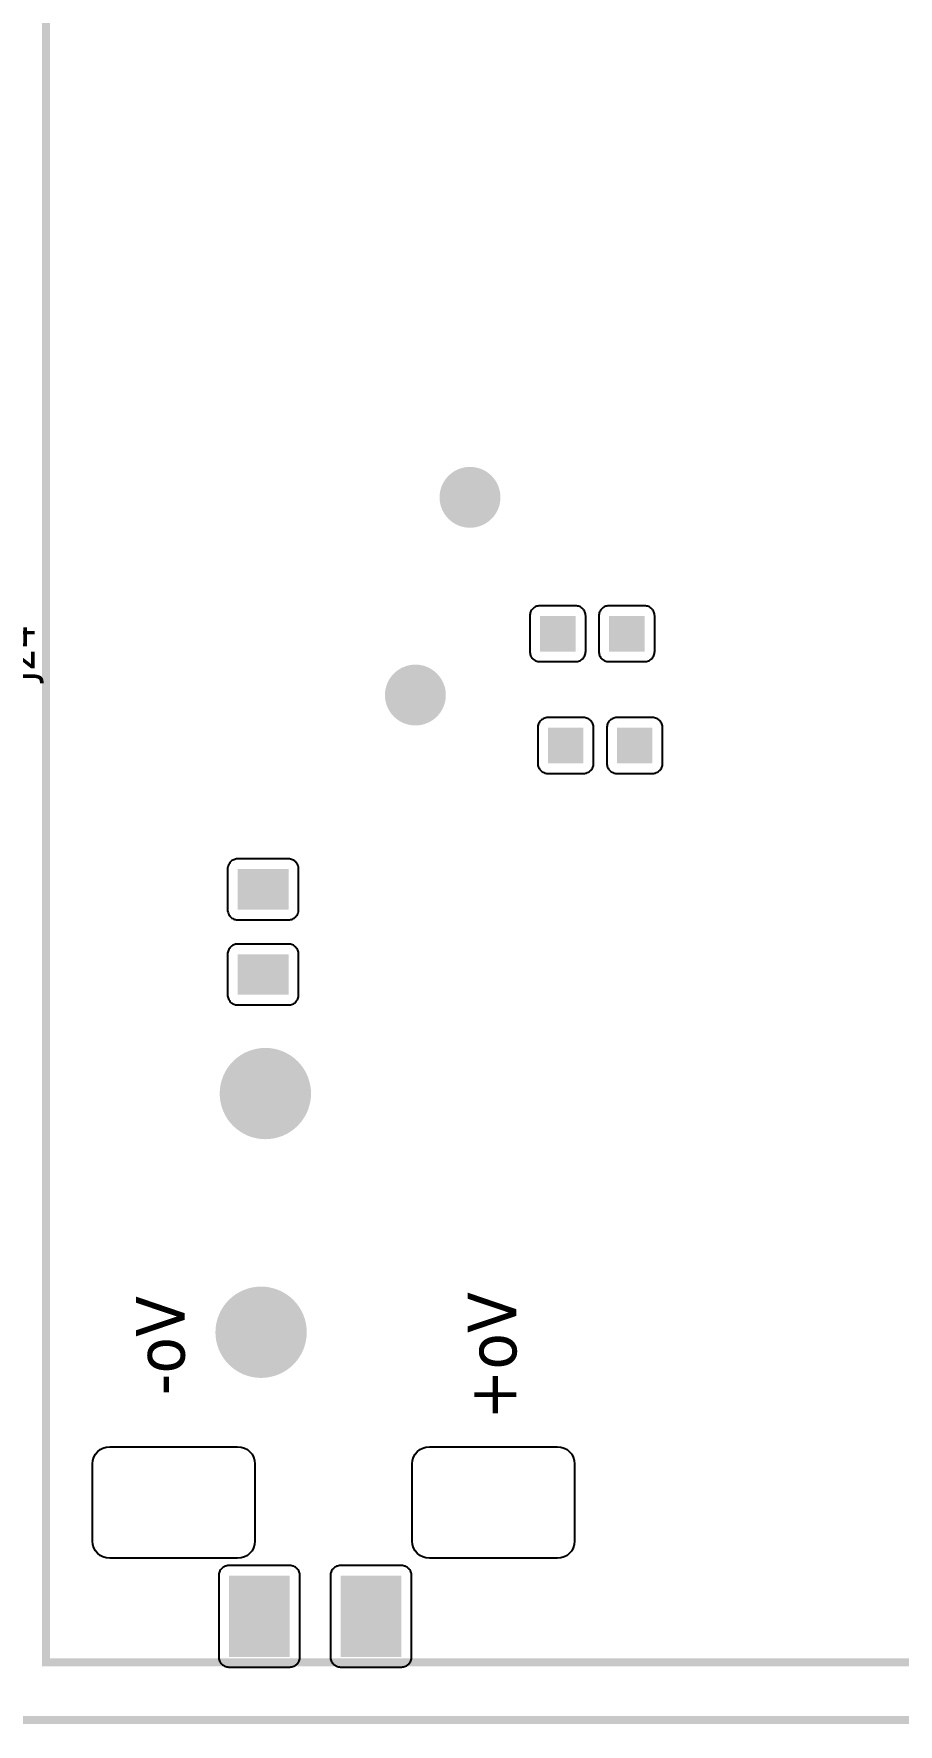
# Model space of a CAD drawing. Header units: millimetres. Extents: x 124 to 302, y 105 to 223.
# Drawn here: x 150.45 to 151.302, y 110.71 to 112.377 of the extents above; entities that cross this region are included whole.
import ezdxf

# ---------------------------------------------------------------- set-up
doc = ezdxf.new("R2010")
doc.units = ezdxf.units.MM
doc.styles.get("Standard").update_dxf_attribs({"font": 'tahoma.ttf'})

# ---------------------------------------------------------------- blocks, each defined once
blk = doc.blocks.new('RPAD')
blk.add_trace([(-0.5, -0.5), (-0.5, 0.5), (0.5, -0.5), (0.5, 0.5)])
blk = doc.blocks.new('EPAD')
at = {"const_width": 0.5}
blk.add_lwpolyline([(-0.25, 0, 1), (0.25, 0, 1)], format="xyb", close=True, dxfattribs=at)

msp = doc.modelspace()

# ---------------------------------------------------------------- linework, layer by layer
at = {"const_width": 0.008}
for points in [[(146.9987, 110.7144), (153.4097, 110.7144), (153.4097, 115.5867), (146.9987, 115.5867), (146.9987, 110.7144)], [(146.9987, 110.7144), (153.4097, 110.7144), (153.4097, 115.5867), (146.9987, 115.5867), (146.9987, 110.7144)], [(146.9987, 110.7144), (153.4097, 110.7144), (153.4097, 115.5867), (146.9987, 115.5867), (146.9987, 110.7144)], [(150.4619, 110.7714), (151.5327, 110.7714), (151.5327, 112.8344), (150.4619, 112.8344), (150.4619, 110.7714)], [(150.4619, 110.7714), (151.5327, 110.7714), (151.5327, 112.8344), (150.4619, 112.8344), (150.4619, 110.7714)], [(150.4619, 110.7714), (151.5327, 110.7714), (151.5327, 112.8344), (150.4619, 112.8344), (150.4619, 110.7714)]]:
    msp.add_lwpolyline(points, dxfattribs=at)
for points in [[(150.9487, 111.7577), (150.9837, 111.7577), (150.9847, 111.7578), (150.9857, 111.7579), (150.9867, 111.7582), (150.9876, 111.7585), (150.9885, 111.7589), (150.9893, 111.7594), (150.9901, 111.76), (150.9908, 111.7606), (150.9914, 111.7613), (150.992, 111.7621), (150.9925, 111.7629), (150.9929, 111.7638), (150.9932, 111.7647), (150.9935, 111.7657), (150.9936, 111.7667), (150.9937, 111.7677), (150.9937, 111.8027), (150.9936, 111.8038), (150.9935, 111.8048), (150.9932, 111.8058), (150.9929, 111.8067), (150.9925, 111.8076), (150.992, 111.8084), (150.9914, 111.8091), (150.9908, 111.8098), (150.9901, 111.8105), (150.9893, 111.8111), (150.9885, 111.8116), (150.9876, 111.812), (150.9867, 111.8123), (150.9857, 111.8125), (150.9847, 111.8127), (150.9837, 111.8127), (150.9487, 111.8127), (150.9476, 111.8127), (150.9466, 111.8125), (150.9456, 111.8123), (150.9447, 111.812), (150.9438, 111.8116), (150.943, 111.8111), (150.9422, 111.8105), (150.9415, 111.8098), (150.9409, 111.8091), (150.9403, 111.8084), (150.9398, 111.8076), (150.9394, 111.8067), (150.9391, 111.8058), (150.9389, 111.8048), (150.9387, 111.8038), (150.9387, 111.8027), (150.9387, 111.7677), (150.9387, 111.7667), (150.9389, 111.7657), (150.9391, 111.7647), (150.9394, 111.7638), (150.9398, 111.7629), (150.9403, 111.7621), (150.9409, 111.7613), (150.9415, 111.7606), (150.9422, 111.76), (150.943, 111.7594), (150.9438, 111.7589), (150.9447, 111.7585), (150.9456, 111.7582), (150.9466, 111.7579), (150.9476, 111.7578), (150.9487, 111.7577)], [(151.0167, 111.7577), (151.0517, 111.7577), (151.0527, 111.7578), (151.0537, 111.7579), (151.0547, 111.7582), (151.0556, 111.7585), (151.0565, 111.7589), (151.0573, 111.7594), (151.0581, 111.76), (151.0588, 111.7606), (151.0594, 111.7613), (151.06, 111.7621), (151.0605, 111.7629), (151.0609, 111.7638), (151.0612, 111.7647), (151.0615, 111.7657), (151.0616, 111.7667), (151.0617, 111.7677), (151.0617, 111.8027), (151.0616, 111.8038), (151.0615, 111.8048), (151.0612, 111.8058), (151.0609, 111.8067), (151.0605, 111.8076), (151.06, 111.8084), (151.0594, 111.8091), (151.0588, 111.8098), (151.0581, 111.8105), (151.0573, 111.8111), (151.0565, 111.8116), (151.0556, 111.812), (151.0547, 111.8123), (151.0537, 111.8125), (151.0527, 111.8127), (151.0517, 111.8127), (151.0167, 111.8127), (151.0156, 111.8127), (151.0146, 111.8125), (151.0136, 111.8123), (151.0127, 111.812), (151.0118, 111.8116), (151.011, 111.8111), (151.0102, 111.8105), (151.0095, 111.8098), (151.0089, 111.8091), (151.0083, 111.8084), (151.0078, 111.8076), (151.0074, 111.8067), (151.0071, 111.8058), (151.0069, 111.8048), (151.0067, 111.8038), (151.0067, 111.8027), (151.0067, 111.7677), (151.0067, 111.7667), (151.0069, 111.7657), (151.0071, 111.7647), (151.0074, 111.7638), (151.0078, 111.7629), (151.0083, 111.7621), (151.0089, 111.7613), (151.0095, 111.7606), (151.0102, 111.76), (151.011, 111.7594), (151.0118, 111.7589), (151.0127, 111.7585), (151.0136, 111.7582), (151.0146, 111.7579), (151.0156, 111.7578), (151.0167, 111.7577)], [(150.9565, 111.6475), (150.9915, 111.6475), (150.9926, 111.6476), (150.9936, 111.6477), (150.9945, 111.6479), (150.9955, 111.6483), (150.9963, 111.6487), (150.9972, 111.6492), (150.9979, 111.6498), (150.9986, 111.6504), (150.9993, 111.6511), (150.9998, 111.6519), (151.0003, 111.6527), (151.0008, 111.6536), (151.0011, 111.6545), (151.0013, 111.6555), (151.0015, 111.6565), (151.0015, 111.6575), (151.0015, 111.6925), (151.0015, 111.6935), (151.0013, 111.6945), (151.0011, 111.6955), (151.0008, 111.6964), (151.0003, 111.6973), (150.9998, 111.6981), (150.9993, 111.6989), (150.9986, 111.6996), (150.9979, 111.7003), (150.9972, 111.7008), (150.9963, 111.7013), (150.9955, 111.7017), (150.9945, 111.7021), (150.9936, 111.7023), (150.9926, 111.7025), (150.9915, 111.7025), (150.9565, 111.7025), (150.9555, 111.7025), (150.9545, 111.7023), (150.9535, 111.7021), (150.9526, 111.7017), (150.9517, 111.7013), (150.9509, 111.7008), (150.9501, 111.7003), (150.9494, 111.6996), (150.9488, 111.6989), (150.9482, 111.6981), (150.9477, 111.6973), (150.9473, 111.6964), (150.947, 111.6955), (150.9467, 111.6945), (150.9466, 111.6935), (150.9465, 111.6925), (150.9465, 111.6575), (150.9466, 111.6565), (150.9467, 111.6555), (150.947, 111.6545), (150.9473, 111.6536), (150.9477, 111.6527), (150.9482, 111.6519), (150.9488, 111.6511), (150.9494, 111.6504), (150.9501, 111.6498), (150.9509, 111.6492), (150.9517, 111.6487), (150.9526, 111.6483), (150.9535, 111.6479), (150.9545, 111.6477), (150.9555, 111.6476), (150.9565, 111.6475)], [(151.0245, 111.6475), (151.0595, 111.6475), (151.0606, 111.6476), (151.0616, 111.6477), (151.0625, 111.6479), (151.0635, 111.6483), (151.0643, 111.6487), (151.0652, 111.6492), (151.0659, 111.6498), (151.0666, 111.6504), (151.0673, 111.6511), (151.0678, 111.6519), (151.0683, 111.6527), (151.0688, 111.6536), (151.0691, 111.6545), (151.0693, 111.6555), (151.0695, 111.6565), (151.0695, 111.6575), (151.0695, 111.6925), (151.0695, 111.6935), (151.0693, 111.6945), (151.0691, 111.6955), (151.0688, 111.6964), (151.0683, 111.6973), (151.0678, 111.6981), (151.0673, 111.6989), (151.0666, 111.6996), (151.0659, 111.7003), (151.0652, 111.7008), (151.0643, 111.7013), (151.0635, 111.7017), (151.0625, 111.7021), (151.0616, 111.7023), (151.0606, 111.7025), (151.0595, 111.7025), (151.0245, 111.7025), (151.0235, 111.7025), (151.0225, 111.7023), (151.0215, 111.7021), (151.0206, 111.7017), (151.0197, 111.7013), (151.0189, 111.7008), (151.0181, 111.7003), (151.0174, 111.6996), (151.0168, 111.6989), (151.0162, 111.6981), (151.0157, 111.6973), (151.0153, 111.6964), (151.015, 111.6955), (151.0147, 111.6945), (151.0146, 111.6935), (151.0145, 111.6925), (151.0145, 111.6575), (151.0146, 111.6565), (151.0147, 111.6555), (151.015, 111.6545), (151.0153, 111.6536), (151.0157, 111.6527), (151.0162, 111.6519), (151.0168, 111.6511), (151.0174, 111.6504), (151.0181, 111.6498), (151.0189, 111.6492), (151.0197, 111.6487), (151.0206, 111.6483), (151.0215, 111.6479), (151.0225, 111.6477), (151.0235, 111.6476), (151.0245, 111.6475)], [(150.6409, 111.5533), (150.6409, 111.5133), (150.6409, 111.5122), (150.6411, 111.5112), (150.6413, 111.5103), (150.6417, 111.5093), (150.6421, 111.5085), (150.6426, 111.5076), (150.6431, 111.5069), (150.6438, 111.5062), (150.6445, 111.5055), (150.6452, 111.505), (150.6461, 111.5045), (150.6469, 111.504), (150.6479, 111.5037), (150.6488, 111.5035), (150.6498, 111.5033), (150.6509, 111.5033), (150.7009, 111.5033), (150.7019, 111.5033), (150.7029, 111.5035), (150.7039, 111.5037), (150.7048, 111.504), (150.7057, 111.5045), (150.7065, 111.505), (150.7073, 111.5055), (150.708, 111.5062), (150.7086, 111.5069), (150.7092, 111.5076), (150.7097, 111.5085), (150.7101, 111.5093), (150.7104, 111.5103), (150.7107, 111.5112), (150.7108, 111.5122), (150.7109, 111.5133), (150.7109, 111.5533), (150.7108, 111.5543), (150.7107, 111.5553), (150.7104, 111.5563), (150.7101, 111.5572), (150.7097, 111.5581), (150.7092, 111.5589), (150.7086, 111.5597), (150.708, 111.5604), (150.7073, 111.561), (150.7065, 111.5616), (150.7057, 111.5621), (150.7048, 111.5625), (150.7039, 111.5628), (150.7029, 111.5631), (150.7019, 111.5632), (150.7009, 111.5633), (150.6509, 111.5633), (150.6498, 111.5632), (150.6488, 111.5631), (150.6479, 111.5628), (150.6469, 111.5625), (150.6461, 111.5621), (150.6452, 111.5616), (150.6445, 111.561), (150.6438, 111.5604), (150.6431, 111.5597), (150.6426, 111.5589), (150.6421, 111.5581), (150.6417, 111.5572), (150.6413, 111.5563), (150.6411, 111.5553), (150.6409, 111.5543), (150.6409, 111.5533)], [(150.6409, 111.4693), (150.6409, 111.4293), (150.6409, 111.4282), (150.6411, 111.4272), (150.6413, 111.4263), (150.6417, 111.4253), (150.6421, 111.4245), (150.6426, 111.4236), (150.6431, 111.4229), (150.6438, 111.4222), (150.6445, 111.4215), (150.6452, 111.421), (150.6461, 111.4205), (150.6469, 111.42), (150.6479, 111.4197), (150.6488, 111.4195), (150.6498, 111.4193), (150.6509, 111.4193), (150.7009, 111.4193), (150.7019, 111.4193), (150.7029, 111.4195), (150.7039, 111.4197), (150.7048, 111.42), (150.7057, 111.4205), (150.7065, 111.421), (150.7073, 111.4215), (150.708, 111.4222), (150.7086, 111.4229), (150.7092, 111.4236), (150.7097, 111.4245), (150.7101, 111.4253), (150.7104, 111.4263), (150.7107, 111.4272), (150.7108, 111.4282), (150.7109, 111.4293), (150.7109, 111.4693), (150.7108, 111.4703), (150.7107, 111.4713), (150.7104, 111.4723), (150.7101, 111.4732), (150.7097, 111.4741), (150.7092, 111.4749), (150.7086, 111.4757), (150.708, 111.4764), (150.7073, 111.477), (150.7065, 111.4776), (150.7057, 111.4781), (150.7048, 111.4785), (150.7039, 111.4788), (150.7029, 111.4791), (150.7019, 111.4792), (150.7009, 111.4793), (150.6509, 111.4793), (150.6498, 111.4792), (150.6488, 111.4791), (150.6479, 111.4788), (150.6469, 111.4785), (150.6461, 111.4781), (150.6452, 111.4776), (150.6445, 111.477), (150.6438, 111.4764), (150.6431, 111.4757), (150.6426, 111.4749), (150.6421, 111.4741), (150.6417, 111.4732), (150.6413, 111.4723), (150.6411, 111.4713), (150.6409, 111.4703), (150.6409, 111.4693)], [(150.5078, 110.8909), (150.5078, 110.9669), (150.5082, 110.9704), (150.5091, 110.9736), (150.5107, 110.9765), (150.5128, 110.979), (150.5153, 110.9811), (150.5181, 110.9826), (150.5214, 110.9836), (150.5248, 110.9839), (150.6508, 110.9839), (150.6543, 110.9836), (150.6575, 110.9826), (150.6604, 110.9811), (150.6629, 110.979), (150.665, 110.9765), (150.6665, 110.9736), (150.6675, 110.9704), (150.6678, 110.9669), (150.6678, 110.8909), (150.6675, 110.8874), (150.6665, 110.8842), (150.665, 110.8813), (150.6629, 110.8788), (150.6604, 110.8768), (150.6575, 110.8752), (150.6543, 110.8742), (150.6508, 110.8739), (150.5248, 110.8739), (150.5214, 110.8742), (150.5181, 110.8752), (150.5153, 110.8768), (150.5128, 110.8788), (150.5107, 110.8813), (150.5091, 110.8842), (150.5082, 110.8874), (150.5078, 110.8909)], [(150.8228, 110.8909), (150.8228, 110.9669), (150.8231, 110.9704), (150.8241, 110.9736), (150.8257, 110.9765), (150.8277, 110.979), (150.8302, 110.9811), (150.8331, 110.9826), (150.8363, 110.9836), (150.8398, 110.9839), (150.9658, 110.9839), (150.9693, 110.9836), (150.9725, 110.9826), (150.9754, 110.9811), (150.9779, 110.979), (150.9799, 110.9765), (150.9815, 110.9736), (150.9825, 110.9704), (150.9828, 110.9669), (150.9828, 110.8909), (150.9825, 110.8874), (150.9815, 110.8842), (150.9799, 110.8813), (150.9779, 110.8788), (150.9754, 110.8768), (150.9725, 110.8752), (150.9693, 110.8742), (150.9658, 110.8739), (150.8398, 110.8739), (150.8363, 110.8742), (150.8331, 110.8752), (150.8302, 110.8768), (150.8277, 110.8788), (150.8257, 110.8813), (150.8241, 110.8842), (150.8231, 110.8874), (150.8228, 110.8909)], [(150.6422, 110.7667), (150.7022, 110.7667), (150.7032, 110.7668), (150.7042, 110.7669), (150.7052, 110.7672), (150.7061, 110.7675), (150.707, 110.7679), (150.7078, 110.7684), (150.7086, 110.769), (150.7093, 110.7696), (150.7099, 110.7703), (150.7105, 110.7711), (150.711, 110.7719), (150.7114, 110.7728), (150.7117, 110.7737), (150.712, 110.7747), (150.7121, 110.7757), (150.7122, 110.7767), (150.7122, 110.8567), (150.7121, 110.8578), (150.712, 110.8588), (150.7117, 110.8597), (150.7114, 110.8607), (150.711, 110.8615), (150.7105, 110.8624), (150.7099, 110.8631), (150.7093, 110.8638), (150.7086, 110.8645), (150.7078, 110.8651), (150.707, 110.8656), (150.7061, 110.866), (150.7052, 110.8663), (150.7042, 110.8665), (150.7032, 110.8667), (150.7022, 110.8667), (150.6422, 110.8667), (150.6411, 110.8667), (150.6401, 110.8665), (150.6392, 110.8663), (150.6382, 110.866), (150.6374, 110.8656), (150.6365, 110.8651), (150.6358, 110.8645), (150.6351, 110.8638), (150.6344, 110.8631), (150.6339, 110.8624), (150.6334, 110.8615), (150.633, 110.8607), (150.6326, 110.8597), (150.6324, 110.8588), (150.6322, 110.8578), (150.6322, 110.8567), (150.6322, 110.7767), (150.6322, 110.7757), (150.6324, 110.7747), (150.6326, 110.7737), (150.633, 110.7728), (150.6334, 110.7719), (150.6339, 110.7711), (150.6344, 110.7703), (150.6351, 110.7696), (150.6358, 110.769), (150.6365, 110.7684), (150.6374, 110.7679), (150.6382, 110.7675), (150.6392, 110.7672), (150.6401, 110.7669), (150.6411, 110.7668), (150.6422, 110.7667)], [(150.7522, 110.7667), (150.8122, 110.7667), (150.8132, 110.7668), (150.8142, 110.7669), (150.8152, 110.7672), (150.8161, 110.7675), (150.817, 110.7679), (150.8178, 110.7684), (150.8186, 110.769), (150.8193, 110.7696), (150.8199, 110.7703), (150.8205, 110.7711), (150.821, 110.7719), (150.8214, 110.7728), (150.8217, 110.7737), (150.822, 110.7747), (150.8221, 110.7757), (150.8222, 110.7767), (150.8222, 110.8567), (150.8221, 110.8578), (150.822, 110.8588), (150.8217, 110.8597), (150.8214, 110.8607), (150.821, 110.8615), (150.8205, 110.8624), (150.8199, 110.8631), (150.8193, 110.8638), (150.8186, 110.8645), (150.8178, 110.8651), (150.817, 110.8656), (150.8161, 110.866), (150.8152, 110.8663), (150.8142, 110.8665), (150.8132, 110.8667), (150.8122, 110.8667), (150.7522, 110.8667), (150.7511, 110.8667), (150.7501, 110.8665), (150.7492, 110.8663), (150.7482, 110.866), (150.7474, 110.8656), (150.7465, 110.8651), (150.7458, 110.8645), (150.7451, 110.8638), (150.7444, 110.8631), (150.7439, 110.8624), (150.7434, 110.8615), (150.743, 110.8607), (150.7426, 110.8597), (150.7424, 110.8588), (150.7422, 110.8578), (150.7422, 110.8567), (150.7422, 110.7767), (150.7422, 110.7757), (150.7424, 110.7747), (150.7426, 110.7737), (150.743, 110.7728), (150.7434, 110.7719), (150.7439, 110.7711), (150.7444, 110.7703), (150.7451, 110.7696), (150.7458, 110.769), (150.7465, 110.7684), (150.7474, 110.7679), (150.7482, 110.7675), (150.7492, 110.7672), (150.7501, 110.7669), (150.7511, 110.7668), (150.7522, 110.7667)]]:
    msp.add_lwpolyline(points, close=True)

# ---------------------------------------------------------------- block references
for p, xscale, yscale in [((150.8797, 111.9197), 0.06, 0.06), ((150.8259, 111.7248), 0.06, 0.06), ((150.6781, 111.332), 0.09, 0.09), ((150.6739, 111.0967), 0.09, 0.09)]:
    msp.add_blockref('EPAD', p, dxfattribs=dict(xscale=xscale, yscale=yscale))
for p, xscale, yscale, rotation in [((150.9662, 111.7852), 0.035, 0.035, 180), ((151.0342, 111.7852), 0.035, 0.035, 180), ((150.974, 111.675), 0.035, 0.035, 180), ((151.042, 111.675), 0.035, 0.035, 180), ((150.6759, 111.5333), 0.04, 0.05, 90), ((150.6759, 111.4493), 0.04, 0.05, 90), ((150.6722, 110.8167), 0.06, 0.08, 180), ((150.7822, 110.8167), 0.06, 0.08, 180)]:
    msp.add_blockref('RPAD', p, dxfattribs=dict(xscale=xscale, yscale=yscale, rotation=rotation))

# ---------------------------------------------------------------- texts
at = {"width": 0.9375}
msp.add_text('J24', height=0.032, rotation=90, dxfattribs=at).set_placement((150.4508, 111.7382))
msp.add_text('J24', height=0.032, rotation=90, dxfattribs=at).set_placement((150.4508, 111.7382))
msp.add_text('J24', height=0.032, rotation=90, dxfattribs=at).set_placement((150.4508, 111.7382))
at = {"text_generation_flag": 2, "width": 1.041667}
for s, p in [('Vo+', (150.9253, 111.1363)), ('Vo+', (150.9253, 111.1363)), ('Vo+', (150.9253, 111.1363)), ('Vo-', (150.5985, 111.1324)), ('Vo-', (150.5985, 111.1324)), ('Vo-', (150.5985, 111.1324))]:
    msp.add_text(s, height=0.048, rotation=90, dxfattribs=at).set_placement(p)

doc.saveas('drawing.dxf')
